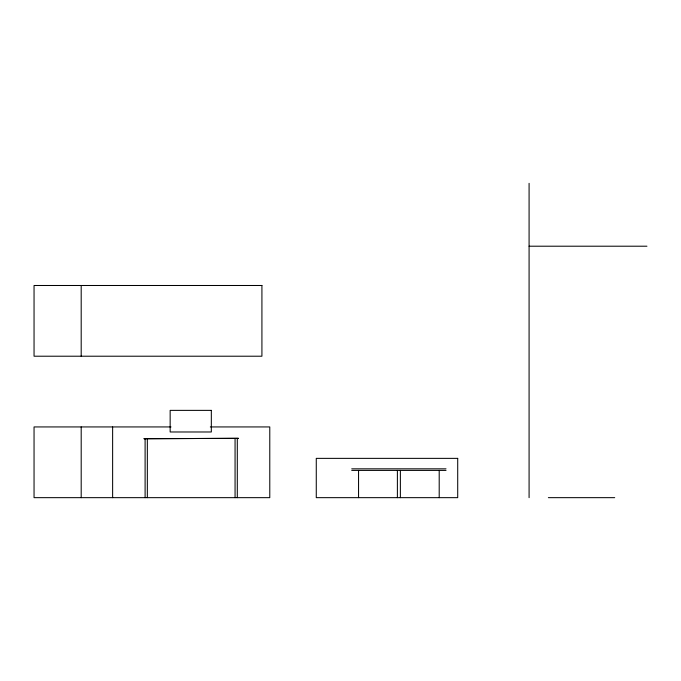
<?xml version="1.0" encoding="UTF-8"?>
<svg xmlns="http://www.w3.org/2000/svg" width="681" height="681" viewBox="0 0 681 681"><rect width="100%" height="100%" fill="white"/><g stroke="black" fill="none" stroke-linecap="round" stroke-linejoin="round"><path stroke-width="1.02" d="M529.086 246.207L646.95 246.207M171.025 426.936L34.05 426.936L34.05 497.658L269.778 497.658L269.778 426.936L210.318 426.936M351.728 468.834L446.021 468.834M351.728 470.401L446.021 470.401M548.375 497.658L614.705 497.658M529.086 183.342L529.086 497.658M439.202 470.401L439.202 497.658M400.368 470.401L400.368 497.658M397.389 470.401L397.389 497.658M358.555 470.401L358.555 497.658M237.303 438.717L237.303 497.658M235.064 438.717L235.064 497.658M147.343 438.717L147.343 497.658M145.104 438.717L145.104 497.658M112.629 426.936L112.629 497.658M81.192 285.492L81.192 356.214M81.192 426.936L81.192 497.658M261.921 285.492L34.05 285.492L34.05 356.214L261.921 356.214L261.921 285.492M211.331 410.371L170.156 410.371L170.156 431.984L211.331 431.984L211.331 410.371M238.35 438.326L144.057 438.717L238.35 438.326M457.709 458.364L316.273 458.364L316.273 497.658L457.709 497.658L457.709 458.364"/></g></svg>
